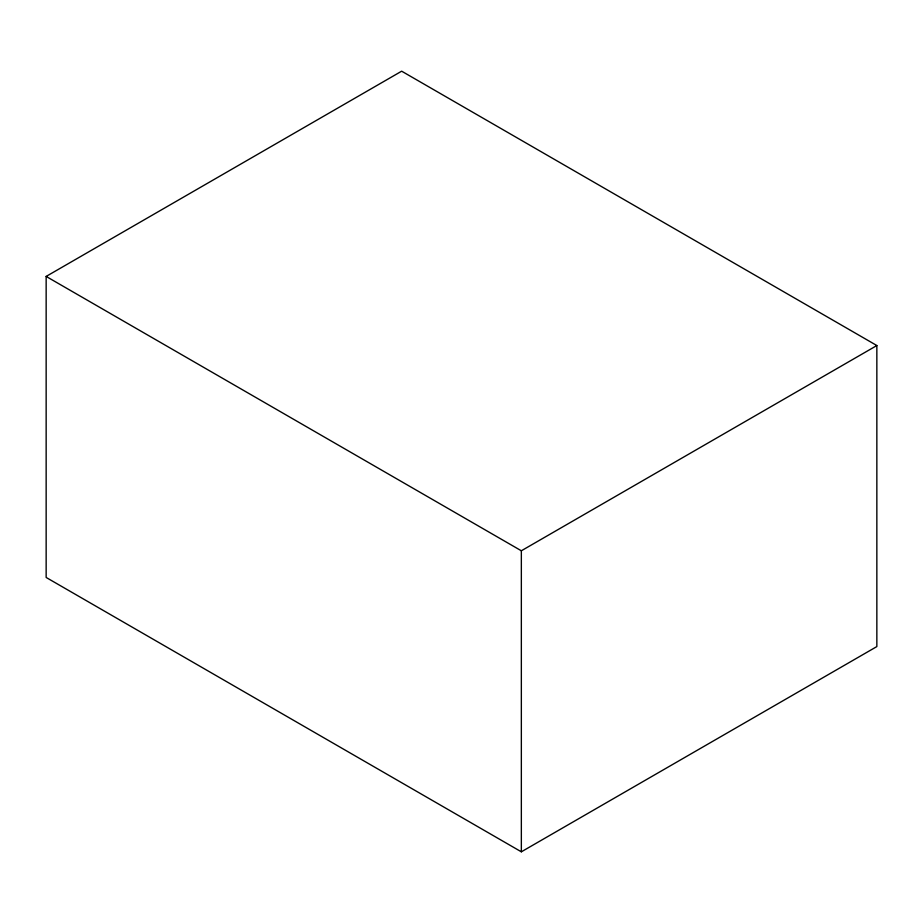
<?xml version="1.0" encoding="UTF-8"?>
<svg xmlns="http://www.w3.org/2000/svg" width="923" height="923" viewBox="0 0 923 923"><rect width="100%" height="100%" fill="white"/><g stroke="black" fill="none" stroke-linecap="round" stroke-linejoin="round"><path stroke-width="1.38" d="M46.15 276.427L401.655 71.186L876.85 345.537L876.85 646.573L521.345 851.814L46.15 577.463L46.15 276.427L521.345 550.777L876.85 345.537M521.345 550.777L521.345 851.814"/></g></svg>
